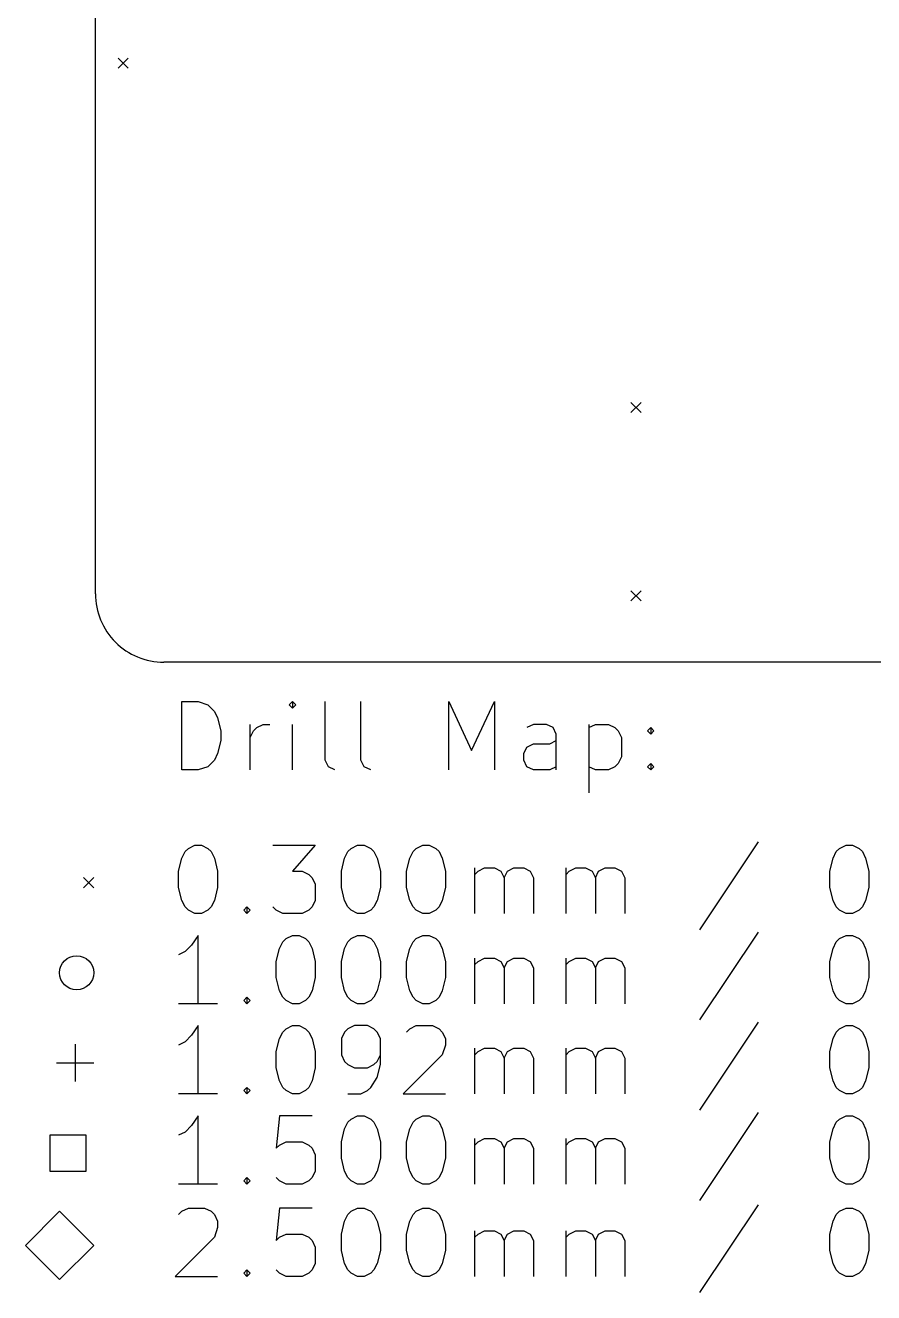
# Model space of a CAD drawing. Extents: x 18 to 119, y -174 to -24.
# Drawn here: x 18.19 to 43, y -173.47 to -136.38 of the extents above; entities that cross this region are included whole.
import ezdxf

# ---------------------------------------------------------------- set-up
doc = ezdxf.new("R2010")
doc.units = 0
doc.layers.add('BLACK', color=7, linetype='CONTINUOUS')

msp = doc.modelspace()

# ---------------------------------------------------------------- linework, layer by layer
at = {"layer": 'BLACK', "linetype": 'CONTINUOUS'}
for p, q in [((20.2422, -153.018), (20.2422, -25.702)), ((20.9024, -137.34), (21.2024, -137.64)), ((21.2024, -137.34), (20.9024, -137.64)), ((35.9021, -147.415), (36.2021, -147.715)), ((36.2021, -147.415), (35.9021, -147.715)), ((35.9021, -152.927), (36.2021, -153.227)), ((36.2021, -152.927), (35.9021, -153.227)), ((116.5, -155.001), (22.2422, -155.018)), ((22.7684, -158.173), (22.7684, -156.173)), ((22.7684, -156.173), (23.2446, -156.173)), ((23.2446, -156.173), (23.5303, -156.268)), ((23.5303, -156.268), (23.7208, -156.458)), ((23.7208, -156.458), (23.816, -156.649)), ((26.0065, -156.173), (25.9113, -156.268)), ((25.9113, -156.268), (26.0065, -156.363)), ((26.1017, -156.268), (26.0065, -156.173)), ((26.0065, -156.173), (26.0065, -156.363)), ((26.0065, -156.363), (26.1017, -156.268)), ((26.9589, -157.887), (26.9589, -156.173)), ((28.0065, -157.887), (28.0065, -156.173)), ((30.5779, -158.173), (30.5779, -156.173)), ((30.5779, -156.173), (31.2446, -157.601)), ((31.2446, -157.601), (31.9113, -156.173)), ((31.9113, -156.173), (31.9113, -158.173)), ((23.816, -156.649), (23.9113, -157.03)), ((24.7684, -158.173), (24.7684, -156.839)), ((24.9589, -156.934), (25.1494, -156.839)), ((25.1494, -156.839), (25.3398, -156.839)), ((26.0065, -158.173), (26.0065, -156.839)), ((33.0541, -156.839), (32.8636, -156.934)), ((33.4351, -156.839), (33.0541, -156.839)), ((33.6255, -156.934), (33.4351, -156.839)), ((34.6732, -156.839), (34.6732, -158.839)), ((34.6732, -156.934), (34.8636, -156.839)), ((34.8636, -156.839), (35.2446, -156.839)), ((35.2446, -156.839), (35.4351, -156.934)), ((23.9113, -157.03), (23.9113, -157.315)), ((24.7684, -157.22), (24.8636, -157.03)), ((24.8636, -157.03), (24.9589, -156.934)), ((33.7208, -157.125), (33.6255, -156.934)), ((33.7208, -158.173), (33.7208, -157.125)), ((35.4351, -156.934), (35.5303, -157.03)), ((35.5303, -157.03), (35.6255, -157.22)), ((35.6255, -157.22), (35.6255, -157.792)), ((36.3874, -157.03), (36.4827, -156.934)), ((36.4827, -157.125), (36.3874, -157.03)), ((36.4827, -156.934), (36.5779, -157.03)), ((36.4827, -156.934), (36.4827, -157.125)), ((36.5779, -157.03), (36.4827, -157.125)), ((23.9113, -157.315), (23.816, -157.696)), ((32.7684, -157.696), (32.8636, -157.506)), ((32.8636, -157.506), (33.0541, -157.411)), ((33.0541, -157.411), (33.5303, -157.411)), ((33.5303, -157.411), (33.7208, -157.315)), ((23.7208, -157.887), (23.5303, -158.077)), ((23.816, -157.696), (23.7208, -157.887)), ((27.0541, -158.077), (26.9589, -157.887)), ((28.1017, -158.077), (28.0065, -157.887)), ((32.7684, -157.887), (32.7684, -157.696)), ((32.8636, -158.077), (32.7684, -157.887)), ((35.5303, -157.982), (35.4351, -158.077)), ((35.6255, -157.792), (35.5303, -157.982)), ((36.3874, -158.077), (36.4827, -157.982)), ((36.4827, -157.982), (36.5779, -158.077)), ((36.4827, -157.982), (36.4827, -158.173)), ((23.2446, -158.173), (22.7684, -158.173)), ((23.5303, -158.077), (23.2446, -158.173)), ((27.2446, -158.173), (27.0541, -158.077)), ((28.2922, -158.173), (28.1017, -158.077)), ((33.0541, -158.173), (32.8636, -158.077)), ((33.5303, -158.173), (33.0541, -158.173)), ((33.7208, -158.077), (33.5303, -158.173)), ((34.8636, -158.173), (34.6732, -158.077)), ((35.2446, -158.173), (34.8636, -158.173)), ((35.4351, -158.077), (35.2446, -158.173)), ((36.4827, -158.173), (36.3874, -158.077)), ((36.5779, -158.077), (36.4827, -158.173)), ((22.7684, -160.754), (22.8636, -160.563)), ((22.8636, -160.563), (22.9589, -160.468)), ((22.9589, -160.468), (23.1494, -160.373)), ((23.1494, -160.373), (23.3398, -160.373)), ((23.3398, -160.373), (23.5303, -160.468)), ((23.5303, -160.468), (23.6255, -160.563)), ((23.6255, -160.563), (23.7208, -160.754)), ((25.4351, -160.373), (26.6732, -160.373)), ((26.6732, -160.373), (26.0065, -161.134)), ((27.5303, -160.754), (27.6255, -160.563)), ((27.6255, -160.563), (27.7208, -160.468)), ((27.7208, -160.468), (27.9113, -160.373)), ((27.9113, -160.373), (28.1017, -160.373)), ((28.1017, -160.373), (28.2922, -160.468)), ((28.2922, -160.468), (28.3874, -160.563)), ((28.3874, -160.563), (28.4827, -160.754)), ((29.4351, -160.754), (29.5303, -160.563)), ((29.5303, -160.563), (29.6255, -160.468)), ((29.6255, -160.468), (29.816, -160.373)), ((29.816, -160.373), (30.0065, -160.373)), ((30.0065, -160.373), (30.197, -160.468)), ((30.197, -160.468), (30.2922, -160.563)), ((30.2922, -160.563), (30.3874, -160.754)), ((39.6255, -160.277), (37.9113, -162.849)), ((41.816, -160.754), (41.9113, -160.563)), ((41.9113, -160.563), (42.0065, -160.468)), ((42.0065, -160.468), (42.197, -160.373)), ((42.197, -160.373), (42.3874, -160.373)), ((42.3874, -160.373), (42.5779, -160.468)), ((42.5779, -160.468), (42.6732, -160.563)), ((42.6732, -160.563), (42.7684, -160.754)), ((22.6732, -161.134), (22.7684, -160.754)), ((23.7208, -160.754), (23.816, -161.134)), ((27.4351, -161.134), (27.5303, -160.754)), ((28.4827, -160.754), (28.5779, -161.134)), ((29.3398, -161.134), (29.4351, -160.754)), ((30.3874, -160.754), (30.4827, -161.134)), ((41.7208, -161.134), (41.816, -160.754)), ((42.7684, -160.754), (42.8636, -161.134)), ((19.8922, -161.318), (20.1922, -161.618)), ((20.1922, -161.318), (19.8922, -161.618)), ((22.6732, -161.611), (22.6732, -161.134)), ((23.816, -161.134), (23.816, -161.611)), ((26.0065, -161.134), (26.2922, -161.134)), ((26.2922, -161.134), (26.4827, -161.23)), ((26.4827, -161.23), (26.5779, -161.325)), ((26.5779, -161.325), (26.6732, -161.515)), ((27.4351, -161.611), (27.4351, -161.134)), ((28.5779, -161.134), (28.5779, -161.611)), ((29.3398, -161.611), (29.3398, -161.134)), ((30.4827, -161.134), (30.4827, -161.611)), ((31.3398, -162.373), (31.3398, -161.039)), ((31.3398, -161.23), (31.4351, -161.134)), ((31.4351, -161.134), (31.6255, -161.039)), ((31.6255, -161.039), (31.9113, -161.039)), ((31.9113, -161.039), (32.1017, -161.134)), ((32.1017, -161.134), (32.197, -161.325)), ((32.197, -161.325), (32.2922, -161.134)), ((32.197, -161.325), (32.197, -162.373)), ((32.2922, -161.134), (32.4827, -161.039)), ((32.4827, -161.039), (32.7684, -161.039)), ((32.7684, -161.039), (32.9589, -161.134)), ((32.9589, -161.134), (33.0541, -161.325)), ((33.0541, -161.325), (33.0541, -162.373)), ((34.0065, -162.373), (34.0065, -161.039)), ((34.0065, -161.23), (34.1017, -161.134)), ((34.1017, -161.134), (34.2922, -161.039)), ((34.2922, -161.039), (34.5779, -161.039)), ((34.5779, -161.039), (34.7684, -161.134)), ((34.7684, -161.134), (34.8636, -161.325)), ((34.8636, -161.325), (34.9589, -161.134)), ((34.8636, -161.325), (34.8636, -162.373)), ((34.9589, -161.134), (35.1494, -161.039)), ((35.1494, -161.039), (35.4351, -161.039)), ((35.4351, -161.039), (35.6255, -161.134)), ((35.6255, -161.134), (35.7208, -161.325)), ((35.7208, -161.325), (35.7208, -162.373)), ((41.7208, -161.611), (41.7208, -161.134)), ((42.8636, -161.134), (42.8636, -161.611)), ((22.7684, -161.992), (22.6732, -161.611)), ((23.816, -161.611), (23.7208, -161.992)), ((26.6732, -161.515), (26.6732, -161.992)), ((27.5303, -161.992), (27.4351, -161.611)), ((28.5779, -161.611), (28.4827, -161.992)), ((29.4351, -161.992), (29.3398, -161.611)), ((30.4827, -161.611), (30.3874, -161.992)), ((41.816, -161.992), (41.7208, -161.611)), ((42.8636, -161.611), (42.7684, -161.992)), ((22.8636, -162.182), (22.7684, -161.992)), ((23.7208, -161.992), (23.6255, -162.182)), ((26.6732, -161.992), (26.5779, -162.182)), ((27.6255, -162.182), (27.5303, -161.992)), ((28.4827, -161.992), (28.3874, -162.182)), ((29.5303, -162.182), (29.4351, -161.992)), ((30.3874, -161.992), (30.2922, -162.182)), ((41.9113, -162.182), (41.816, -161.992)), ((42.7684, -161.992), (42.6732, -162.182)), ((22.9589, -162.277), (22.8636, -162.182)), ((23.1494, -162.373), (22.9589, -162.277)), ((23.3398, -162.373), (23.1494, -162.373)), ((23.5303, -162.277), (23.3398, -162.373)), ((23.6255, -162.182), (23.5303, -162.277)), ((24.5779, -162.277), (24.6732, -162.182)), ((24.6732, -162.373), (24.5779, -162.277)), ((24.6732, -162.182), (24.7684, -162.277)), ((24.6732, -162.182), (24.6732, -162.373)), ((24.7684, -162.277), (24.6732, -162.373)), ((25.5303, -162.277), (25.4351, -162.182)), ((25.7208, -162.373), (25.5303, -162.277)), ((26.2922, -162.373), (25.7208, -162.373)), ((26.4827, -162.277), (26.2922, -162.373)), ((26.5779, -162.182), (26.4827, -162.277)), ((27.7208, -162.277), (27.6255, -162.182)), ((27.9113, -162.373), (27.7208, -162.277)), ((28.1017, -162.373), (27.9113, -162.373)), ((28.2922, -162.277), (28.1017, -162.373)), ((28.3874, -162.182), (28.2922, -162.277)), ((29.6255, -162.277), (29.5303, -162.182)), ((29.816, -162.373), (29.6255, -162.277)), ((30.0065, -162.373), (29.816, -162.373)), ((30.197, -162.277), (30.0065, -162.373)), ((30.2922, -162.182), (30.197, -162.277)), ((42.0065, -162.277), (41.9113, -162.182)), ((42.197, -162.373), (42.0065, -162.277)), ((42.3874, -162.373), (42.197, -162.373)), ((42.5779, -162.277), (42.3874, -162.373)), ((42.6732, -162.182), (42.5779, -162.277)), ((23.2446, -163.013), (23.0541, -163.298)), ((23.2446, -165.013), (23.2446, -163.013)), ((25.7208, -163.203), (25.816, -163.108)), ((25.816, -163.108), (26.0065, -163.013)), ((26.0065, -163.013), (26.197, -163.013)), ((26.197, -163.013), (26.3874, -163.108)), ((26.3874, -163.108), (26.4827, -163.203)), ((27.6255, -163.203), (27.7208, -163.108)), ((27.7208, -163.108), (27.9113, -163.013)), ((27.9113, -163.013), (28.1017, -163.013)), ((28.1017, -163.013), (28.2922, -163.108)), ((28.2922, -163.108), (28.3874, -163.203)), ((29.5303, -163.203), (29.6255, -163.108)), ((29.6255, -163.108), (29.816, -163.013)), ((29.816, -163.013), (30.0065, -163.013)), ((30.0065, -163.013), (30.197, -163.108)), ((30.197, -163.108), (30.2922, -163.203)), ((39.6255, -162.917), (37.9113, -165.489)), ((41.9113, -163.203), (42.0065, -163.108)), ((42.0065, -163.108), (42.197, -163.013)), ((42.197, -163.013), (42.3874, -163.013)), ((42.3874, -163.013), (42.5779, -163.108)), ((42.5779, -163.108), (42.6732, -163.203)), ((22.8636, -163.489), (22.6732, -163.584)), ((23.0541, -163.298), (22.8636, -163.489)), ((25.5303, -163.774), (25.6255, -163.394)), ((25.6255, -163.394), (25.7208, -163.203)), ((26.4827, -163.203), (26.5779, -163.394)), ((26.5779, -163.394), (26.6732, -163.774)), ((27.4351, -163.774), (27.5303, -163.394)), ((27.5303, -163.394), (27.6255, -163.203)), ((28.3874, -163.203), (28.4827, -163.394)), ((28.4827, -163.394), (28.5779, -163.774)), ((29.3398, -163.774), (29.4351, -163.394)), ((29.4351, -163.394), (29.5303, -163.203)), ((30.2922, -163.203), (30.3874, -163.394)), ((30.3874, -163.394), (30.4827, -163.774)), ((41.7208, -163.774), (41.816, -163.394)), ((41.816, -163.394), (41.9113, -163.203)), ((42.6732, -163.203), (42.7684, -163.394)), ((42.7684, -163.394), (42.8636, -163.774)), ((25.5303, -164.251), (25.5303, -163.774)), ((26.6732, -163.774), (26.6732, -164.251)), ((27.4351, -164.251), (27.4351, -163.774)), ((28.5779, -163.774), (28.5779, -164.251)), ((29.3398, -164.251), (29.3398, -163.774)), ((30.4827, -163.774), (30.4827, -164.251)), ((31.3398, -165.013), (31.3398, -163.679)), ((31.3398, -163.87), (31.4351, -163.774)), ((31.4351, -163.774), (31.6255, -163.679)), ((31.6255, -163.679), (31.9113, -163.679)), ((31.9113, -163.679), (32.1017, -163.774)), ((32.1017, -163.774), (32.197, -163.965)), ((32.197, -163.965), (32.2922, -163.774)), ((32.2922, -163.774), (32.4827, -163.679)), ((32.4827, -163.679), (32.7684, -163.679)), ((32.7684, -163.679), (32.9589, -163.774)), ((32.9589, -163.774), (33.0541, -163.965)), ((34.0065, -165.013), (34.0065, -163.679)), ((34.0065, -163.87), (34.1017, -163.774)), ((34.1017, -163.774), (34.2922, -163.679)), ((34.2922, -163.679), (34.5779, -163.679)), ((34.5779, -163.679), (34.7684, -163.774)), ((34.7684, -163.774), (34.8636, -163.965)), ((34.8636, -163.965), (34.9589, -163.774)), ((34.9589, -163.774), (35.1494, -163.679)), ((35.1494, -163.679), (35.4351, -163.679)), ((35.4351, -163.679), (35.6255, -163.774)), ((35.6255, -163.774), (35.7208, -163.965)), ((41.7208, -164.251), (41.7208, -163.774)), ((42.8636, -163.774), (42.8636, -164.251)), ((25.6255, -164.632), (25.5303, -164.251)), ((26.6732, -164.251), (26.5779, -164.632)), ((27.5303, -164.632), (27.4351, -164.251)), ((28.5779, -164.251), (28.4827, -164.632)), ((29.4351, -164.632), (29.3398, -164.251)), ((30.4827, -164.251), (30.3874, -164.632)), ((32.197, -163.965), (32.197, -165.013)), ((33.0541, -163.965), (33.0541, -165.013)), ((34.8636, -163.965), (34.8636, -165.013)), ((35.7208, -163.965), (35.7208, -165.013)), ((41.816, -164.632), (41.7208, -164.251)), ((42.8636, -164.251), (42.7684, -164.632)), ((25.7208, -164.822), (25.6255, -164.632)), ((26.5779, -164.632), (26.4827, -164.822)), ((27.6255, -164.822), (27.5303, -164.632)), ((28.4827, -164.632), (28.3874, -164.822)), ((29.5303, -164.822), (29.4351, -164.632)), ((30.3874, -164.632), (30.2922, -164.822)), ((41.9113, -164.822), (41.816, -164.632)), ((42.7684, -164.632), (42.6732, -164.822)), ((23.816, -165.013), (22.6732, -165.013)), ((24.5779, -164.917), (24.6732, -164.822)), ((24.6732, -165.013), (24.5779, -164.917)), ((24.6732, -164.822), (24.7684, -164.917)), ((24.6732, -164.822), (24.6732, -165.013)), ((24.7684, -164.917), (24.6732, -165.013)), ((25.816, -164.917), (25.7208, -164.822)), ((26.0065, -165.013), (25.816, -164.917)), ((26.197, -165.013), (26.0065, -165.013)), ((26.3874, -164.917), (26.197, -165.013)), ((26.4827, -164.822), (26.3874, -164.917)), ((27.7208, -164.917), (27.6255, -164.822)), ((27.9113, -165.013), (27.7208, -164.917)), ((28.1017, -165.013), (27.9113, -165.013)), ((28.2922, -164.917), (28.1017, -165.013)), ((28.3874, -164.822), (28.2922, -164.917)), ((29.6255, -164.917), (29.5303, -164.822)), ((29.816, -165.013), (29.6255, -164.917)), ((30.0065, -165.013), (29.816, -165.013)), ((30.197, -164.917), (30.0065, -165.013)), ((30.2922, -164.822), (30.197, -164.917)), ((42.0065, -164.917), (41.9113, -164.822)), ((42.197, -165.013), (42.0065, -164.917)), ((42.3874, -165.013), (42.197, -165.013)), ((42.5779, -164.917), (42.3874, -165.013)), ((42.6732, -164.822), (42.5779, -164.917)), ((23.2446, -165.653), (23.0541, -165.938)), ((23.2446, -167.653), (23.2446, -165.653)), ((25.7208, -165.843), (25.816, -165.748)), ((25.816, -165.748), (26.0065, -165.653)), ((26.0065, -165.653), (26.197, -165.653)), ((26.197, -165.653), (26.3874, -165.748)), ((26.3874, -165.748), (26.4827, -165.843)), ((27.6255, -165.748), (27.5303, -165.843)), ((27.816, -165.653), (27.6255, -165.748)), ((28.197, -165.653), (27.816, -165.653)), ((28.3874, -165.748), (28.197, -165.653)), ((28.4827, -165.843), (28.3874, -165.748)), ((29.3398, -165.843), (29.4351, -165.748)), ((29.4351, -165.748), (29.6255, -165.653)), ((29.6255, -165.653), (30.1017, -165.653)), ((30.1017, -165.653), (30.2922, -165.748)), ((30.2922, -165.748), (30.3874, -165.843)), ((39.6255, -165.557), (37.9113, -168.129)), ((41.9113, -165.843), (42.0065, -165.748)), ((42.0065, -165.748), (42.197, -165.653)), ((42.197, -165.653), (42.3874, -165.653)), ((42.3874, -165.653), (42.5779, -165.748)), ((42.5779, -165.748), (42.6732, -165.843)), ((22.8636, -166.129), (22.6732, -166.224)), ((23.0541, -165.938), (22.8636, -166.129)), ((25.5303, -166.414), (25.6255, -166.034)), ((25.6255, -166.034), (25.7208, -165.843)), ((26.4827, -165.843), (26.5779, -166.034)), ((26.5779, -166.034), (26.6732, -166.414)), ((27.5303, -165.843), (27.4351, -166.034)), ((27.4351, -166.034), (27.4351, -166.51)), ((28.5779, -166.034), (28.4827, -165.843)), ((28.5779, -166.795), (28.5779, -166.034)), ((30.3874, -165.843), (30.4827, -166.034)), ((30.4827, -166.034), (30.4827, -166.224)), ((41.7208, -166.414), (41.816, -166.034)), ((41.816, -166.034), (41.9113, -165.843)), ((42.6732, -165.843), (42.7684, -166.034)), ((42.7684, -166.034), (42.8636, -166.414)), ((19.6461, -166.202), (19.6461, -167.294)), ((25.5303, -166.891), (25.5303, -166.414)), ((26.6732, -166.414), (26.6732, -166.891)), ((27.4351, -166.51), (27.5303, -166.7)), ((28.4827, -166.7), (28.5779, -166.51)), ((30.3874, -166.51), (29.2446, -167.653)), ((30.4827, -166.224), (30.3874, -166.51)), ((31.3398, -167.653), (31.3398, -166.319)), ((31.3398, -166.51), (31.4351, -166.414)), ((31.4351, -166.414), (31.6255, -166.319)), ((31.6255, -166.319), (31.9113, -166.319)), ((31.9113, -166.319), (32.1017, -166.414)), ((32.1017, -166.414), (32.197, -166.605)), ((32.197, -166.605), (32.2922, -166.414)), ((32.2922, -166.414), (32.4827, -166.319)), ((32.4827, -166.319), (32.7684, -166.319)), ((32.7684, -166.319), (32.9589, -166.414)), ((32.9589, -166.414), (33.0541, -166.605)), ((34.0065, -167.653), (34.0065, -166.319)), ((34.0065, -166.51), (34.1017, -166.414)), ((34.1017, -166.414), (34.2922, -166.319)), ((34.2922, -166.319), (34.5779, -166.319)), ((34.5779, -166.319), (34.7684, -166.414)), ((34.7684, -166.414), (34.8636, -166.605)), ((34.8636, -166.605), (34.9589, -166.414)), ((34.9589, -166.414), (35.1494, -166.319)), ((35.1494, -166.319), (35.4351, -166.319)), ((35.4351, -166.319), (35.6255, -166.414)), ((35.6255, -166.414), (35.7208, -166.605)), ((41.7208, -166.891), (41.7208, -166.414)), ((42.8636, -166.414), (42.8636, -166.891)), ((19.1, -166.748), (20.1922, -166.748)), ((27.5303, -166.7), (27.6255, -166.795)), ((27.6255, -166.795), (27.816, -166.891)), ((28.197, -166.891), (28.3874, -166.795)), ((28.3874, -166.795), (28.4827, -166.7)), ((28.4827, -167.176), (28.5779, -166.795)), ((32.197, -166.605), (32.197, -167.653)), ((33.0541, -166.605), (33.0541, -167.653)), ((34.8636, -166.605), (34.8636, -167.653)), ((35.7208, -166.605), (35.7208, -167.653)), ((25.6255, -167.272), (25.5303, -166.891)), ((26.6732, -166.891), (26.5779, -167.272)), ((27.816, -166.891), (28.197, -166.891)), ((28.2922, -167.462), (28.4827, -167.176)), ((41.816, -167.272), (41.7208, -166.891)), ((42.8636, -166.891), (42.7684, -167.272)), ((24.5779, -167.557), (24.6732, -167.462)), ((24.6732, -167.653), (24.5779, -167.557)), ((24.6732, -167.462), (24.7684, -167.557)), ((24.6732, -167.462), (24.6732, -167.653)), ((24.7684, -167.557), (24.6732, -167.653)), ((25.7208, -167.462), (25.6255, -167.272)), ((25.816, -167.557), (25.7208, -167.462)), ((26.0065, -167.653), (25.816, -167.557)), ((26.3874, -167.557), (26.197, -167.653)), ((26.4827, -167.462), (26.3874, -167.557)), ((26.5779, -167.272), (26.4827, -167.462)), ((28.0065, -167.653), (28.197, -167.557)), ((28.197, -167.557), (28.2922, -167.462)), ((41.9113, -167.462), (41.816, -167.272)), ((42.0065, -167.557), (41.9113, -167.462)), ((42.197, -167.653), (42.0065, -167.557)), ((42.5779, -167.557), (42.3874, -167.653)), ((42.6732, -167.462), (42.5779, -167.557)), ((42.7684, -167.272), (42.6732, -167.462)), ((23.816, -167.653), (22.6732, -167.653)), ((26.197, -167.653), (26.0065, -167.653)), ((27.6255, -167.653), (28.0065, -167.653)), ((29.2446, -167.653), (30.4827, -167.653)), ((42.3874, -167.653), (42.197, -167.653)), ((23.2446, -168.293), (23.0541, -168.578)), ((23.2446, -170.293), (23.2446, -168.293)), ((25.6255, -168.293), (25.5303, -169.245)), ((26.5779, -168.293), (25.6255, -168.293)), ((27.7208, -168.388), (27.9113, -168.293)), ((27.9113, -168.293), (28.1017, -168.293)), ((28.1017, -168.293), (28.2922, -168.388)), ((29.6255, -168.388), (29.816, -168.293)), ((29.816, -168.293), (30.0065, -168.293)), ((30.0065, -168.293), (30.197, -168.388)), ((39.6255, -168.197), (37.9113, -170.769)), ((42.0065, -168.388), (42.197, -168.293)), ((42.197, -168.293), (42.3874, -168.293)), ((42.3874, -168.293), (42.5779, -168.388)), ((23.0541, -168.578), (22.8636, -168.769)), ((27.4351, -169.054), (27.5303, -168.674)), ((27.5303, -168.674), (27.6255, -168.483)), ((27.6255, -168.483), (27.7208, -168.388)), ((28.2922, -168.388), (28.3874, -168.483)), ((28.3874, -168.483), (28.4827, -168.674)), ((28.4827, -168.674), (28.5779, -169.054)), ((29.3398, -169.054), (29.4351, -168.674)), ((29.4351, -168.674), (29.5303, -168.483)), ((29.5303, -168.483), (29.6255, -168.388)), ((30.197, -168.388), (30.2922, -168.483)), ((30.2922, -168.483), (30.3874, -168.674)), ((30.3874, -168.674), (30.4827, -169.054)), ((41.7208, -169.054), (41.816, -168.674)), ((41.816, -168.674), (41.9113, -168.483)), ((41.9113, -168.483), (42.0065, -168.388)), ((42.5779, -168.388), (42.6732, -168.483)), ((42.6732, -168.483), (42.7684, -168.674)), ((42.7684, -168.674), (42.8636, -169.054)), ((19.9725, -168.857), (18.9119, -168.857)), ((18.9119, -168.857), (18.9119, -169.918)), ((19.9725, -169.918), (19.9725, -168.857)), ((22.8636, -168.769), (22.6732, -168.864)), ((25.6255, -169.15), (25.816, -169.054)), ((25.816, -169.054), (26.2922, -169.054)), ((26.2922, -169.054), (26.4827, -169.15)), ((27.4351, -169.531), (27.4351, -169.054)), ((28.5779, -169.054), (28.5779, -169.531)), ((29.3398, -169.531), (29.3398, -169.054)), ((30.4827, -169.054), (30.4827, -169.531)), ((31.3398, -170.293), (31.3398, -168.959)), ((31.3398, -169.15), (31.4351, -169.054)), ((31.4351, -169.054), (31.6255, -168.959)), ((31.6255, -168.959), (31.9113, -168.959)), ((31.9113, -168.959), (32.1017, -169.054)), ((32.1017, -169.054), (32.197, -169.245)), ((32.197, -169.245), (32.2922, -169.054)), ((32.2922, -169.054), (32.4827, -168.959)), ((32.4827, -168.959), (32.7684, -168.959)), ((32.7684, -168.959), (32.9589, -169.054)), ((32.9589, -169.054), (33.0541, -169.245)), ((34.0065, -170.293), (34.0065, -168.959)), ((34.0065, -169.15), (34.1017, -169.054)), ((34.1017, -169.054), (34.2922, -168.959)), ((34.2922, -168.959), (34.5779, -168.959)), ((34.5779, -168.959), (34.7684, -169.054)), ((34.7684, -169.054), (34.8636, -169.245)), ((34.8636, -169.245), (34.9589, -169.054)), ((34.9589, -169.054), (35.1494, -168.959)), ((35.1494, -168.959), (35.4351, -168.959)), ((35.4351, -168.959), (35.6255, -169.054)), ((35.6255, -169.054), (35.7208, -169.245)), ((41.7208, -169.531), (41.7208, -169.054)), ((42.8636, -169.054), (42.8636, -169.531)), ((25.5303, -169.245), (25.6255, -169.15)), ((26.4827, -169.15), (26.5779, -169.245)), ((26.5779, -169.245), (26.6732, -169.435)), ((26.6732, -169.435), (26.6732, -169.912)), ((32.197, -169.245), (32.197, -170.293)), ((33.0541, -169.245), (33.0541, -170.293)), ((34.8636, -169.245), (34.8636, -170.293)), ((35.7208, -169.245), (35.7208, -170.293)), ((27.5303, -169.912), (27.4351, -169.531)), ((28.5779, -169.531), (28.4827, -169.912)), ((29.4351, -169.912), (29.3398, -169.531)), ((30.4827, -169.531), (30.3874, -169.912)), ((41.816, -169.912), (41.7208, -169.531)), ((42.8636, -169.531), (42.7684, -169.912)), ((18.9119, -169.918), (19.9725, -169.918)), ((24.5779, -170.197), (24.6732, -170.102)), ((24.6732, -170.293), (24.5779, -170.197)), ((24.6732, -170.102), (24.7684, -170.197)), ((24.6732, -170.102), (24.6732, -170.293)), ((24.7684, -170.197), (24.6732, -170.293)), ((25.6255, -170.197), (25.5303, -170.102)), ((25.816, -170.293), (25.6255, -170.197)), ((26.4827, -170.197), (26.2922, -170.293)), ((26.5779, -170.102), (26.4827, -170.197)), ((26.6732, -169.912), (26.5779, -170.102)), ((27.6255, -170.102), (27.5303, -169.912)), ((27.7208, -170.197), (27.6255, -170.102)), ((27.9113, -170.293), (27.7208, -170.197)), ((28.2922, -170.197), (28.1017, -170.293)), ((28.3874, -170.102), (28.2922, -170.197)), ((28.4827, -169.912), (28.3874, -170.102)), ((29.5303, -170.102), (29.4351, -169.912)), ((29.6255, -170.197), (29.5303, -170.102)), ((29.816, -170.293), (29.6255, -170.197)), ((30.197, -170.197), (30.0065, -170.293)), ((30.2922, -170.102), (30.197, -170.197)), ((30.3874, -169.912), (30.2922, -170.102)), ((41.9113, -170.102), (41.816, -169.912)), ((42.0065, -170.197), (41.9113, -170.102)), ((42.197, -170.293), (42.0065, -170.197)), ((42.5779, -170.197), (42.3874, -170.293)), ((42.6732, -170.102), (42.5779, -170.197)), ((42.7684, -169.912), (42.6732, -170.102)), ((23.816, -170.293), (22.6732, -170.293)), ((26.2922, -170.293), (25.816, -170.293)), ((28.1017, -170.293), (27.9113, -170.293)), ((30.0065, -170.293), (29.816, -170.293)), ((42.3874, -170.293), (42.197, -170.293)), ((39.6255, -170.897), (37.9113, -173.469)), ((19.1922, -171.088), (18.1922, -172.088)), ((20.1922, -172.088), (19.1922, -171.088)), ((22.6732, -171.183), (22.7684, -171.088)), ((22.7684, -171.088), (22.9589, -170.993)), ((22.9589, -170.993), (23.4351, -170.993)), ((23.4351, -170.993), (23.6255, -171.088)), ((23.6255, -171.088), (23.7208, -171.183)), ((23.7208, -171.183), (23.816, -171.374)), ((25.6255, -170.993), (25.5303, -171.945)), ((26.5779, -170.993), (25.6255, -170.993)), ((27.5303, -171.374), (27.6255, -171.183)), ((27.6255, -171.183), (27.7208, -171.088)), ((27.7208, -171.088), (27.9113, -170.993)), ((27.9113, -170.993), (28.1017, -170.993)), ((28.1017, -170.993), (28.2922, -171.088)), ((28.2922, -171.088), (28.3874, -171.183)), ((28.3874, -171.183), (28.4827, -171.374)), ((29.4351, -171.374), (29.5303, -171.183)), ((29.5303, -171.183), (29.6255, -171.088)), ((29.6255, -171.088), (29.816, -170.993)), ((29.816, -170.993), (30.0065, -170.993)), ((30.0065, -170.993), (30.197, -171.088)), ((30.197, -171.088), (30.2922, -171.183)), ((30.2922, -171.183), (30.3874, -171.374)), ((41.816, -171.374), (41.9113, -171.183)), ((41.9113, -171.183), (42.0065, -171.088)), ((42.0065, -171.088), (42.197, -170.993)), ((42.197, -170.993), (42.3874, -170.993)), ((42.3874, -170.993), (42.5779, -171.088)), ((42.5779, -171.088), (42.6732, -171.183)), ((42.6732, -171.183), (42.7684, -171.374)), ((23.816, -171.564), (23.7208, -171.85)), ((23.816, -171.374), (23.816, -171.564)), ((27.4351, -171.754), (27.5303, -171.374)), ((28.4827, -171.374), (28.5779, -171.754)), ((29.3398, -171.754), (29.4351, -171.374)), ((30.3874, -171.374), (30.4827, -171.754)), ((31.3398, -172.993), (31.3398, -171.659)), ((31.4351, -171.754), (31.6255, -171.659)), ((31.6255, -171.659), (31.9113, -171.659)), ((31.9113, -171.659), (32.1017, -171.754)), ((32.2922, -171.754), (32.4827, -171.659)), ((32.4827, -171.659), (32.7684, -171.659)), ((32.7684, -171.659), (32.9589, -171.754)), ((34.0065, -172.993), (34.0065, -171.659)), ((34.1017, -171.754), (34.2922, -171.659)), ((34.2922, -171.659), (34.5779, -171.659)), ((34.5779, -171.659), (34.7684, -171.754)), ((34.9589, -171.754), (35.1494, -171.659)), ((35.1494, -171.659), (35.4351, -171.659)), ((35.4351, -171.659), (35.6255, -171.754)), ((41.7208, -171.754), (41.816, -171.374)), ((42.7684, -171.374), (42.8636, -171.754)), ((23.7208, -171.85), (22.5779, -172.993)), ((25.5303, -171.945), (25.6255, -171.85)), ((25.6255, -171.85), (25.816, -171.754)), ((25.816, -171.754), (26.2922, -171.754)), ((26.2922, -171.754), (26.4827, -171.85)), ((26.4827, -171.85), (26.5779, -171.945)), ((26.5779, -171.945), (26.6732, -172.135)), ((27.4351, -172.231), (27.4351, -171.754)), ((28.5779, -171.754), (28.5779, -172.231)), ((29.3398, -172.231), (29.3398, -171.754)), ((30.4827, -171.754), (30.4827, -172.231)), ((31.3398, -171.85), (31.4351, -171.754)), ((32.1017, -171.754), (32.197, -171.945)), ((32.197, -171.945), (32.2922, -171.754)), ((32.197, -171.945), (32.197, -172.993)), ((32.9589, -171.754), (33.0541, -171.945)), ((33.0541, -171.945), (33.0541, -172.993)), ((34.0065, -171.85), (34.1017, -171.754)), ((34.7684, -171.754), (34.8636, -171.945)), ((34.8636, -171.945), (34.9589, -171.754)), ((34.8636, -171.945), (34.8636, -172.993)), ((35.6255, -171.754), (35.7208, -171.945)), ((35.7208, -171.945), (35.7208, -172.993)), ((41.7208, -172.231), (41.7208, -171.754)), ((42.8636, -171.754), (42.8636, -172.231)), ((18.1922, -172.088), (19.1922, -173.088)), ((19.1922, -173.088), (20.1922, -172.088)), ((26.6732, -172.135), (26.6732, -172.612)), ((27.5303, -172.612), (27.4351, -172.231)), ((28.5779, -172.231), (28.4827, -172.612)), ((29.4351, -172.612), (29.3398, -172.231)), ((30.4827, -172.231), (30.3874, -172.612)), ((41.816, -172.612), (41.7208, -172.231)), ((42.8636, -172.231), (42.7684, -172.612)), ((24.5779, -172.897), (24.6732, -172.802)), ((24.6732, -172.802), (24.7684, -172.897)), ((24.6732, -172.802), (24.6732, -172.993)), ((25.6255, -172.897), (25.5303, -172.802)), ((26.5779, -172.802), (26.4827, -172.897)), ((26.6732, -172.612), (26.5779, -172.802)), ((27.6255, -172.802), (27.5303, -172.612)), ((27.7208, -172.897), (27.6255, -172.802)), ((28.3874, -172.802), (28.2922, -172.897)), ((28.4827, -172.612), (28.3874, -172.802)), ((29.5303, -172.802), (29.4351, -172.612)), ((29.6255, -172.897), (29.5303, -172.802)), ((30.2922, -172.802), (30.197, -172.897)), ((30.3874, -172.612), (30.2922, -172.802)), ((41.9113, -172.802), (41.816, -172.612)), ((42.0065, -172.897), (41.9113, -172.802)), ((42.6732, -172.802), (42.5779, -172.897)), ((42.7684, -172.612), (42.6732, -172.802)), ((22.5779, -172.993), (23.816, -172.993)), ((24.6732, -172.993), (24.5779, -172.897)), ((24.7684, -172.897), (24.6732, -172.993)), ((25.816, -172.993), (25.6255, -172.897)), ((26.2922, -172.993), (25.816, -172.993)), ((26.4827, -172.897), (26.2922, -172.993)), ((27.9113, -172.993), (27.7208, -172.897)), ((28.1017, -172.993), (27.9113, -172.993)), ((28.2922, -172.897), (28.1017, -172.993)), ((29.816, -172.993), (29.6255, -172.897)), ((30.0065, -172.993), (29.816, -172.993)), ((30.197, -172.897), (30.0065, -172.993)), ((42.197, -172.993), (42.0065, -172.897)), ((42.3874, -172.993), (42.197, -172.993)), ((42.5779, -172.897), (42.3874, -172.993))]:
    msp.add_line(p, q, dxfattribs=at)
at = {"layer": 'BLACK'}
msp.add_circle((19.6922, -164.108), 0.5, dxfattribs=at)
msp.add_arc((22.2422, -153.018), 2, -180, -89.9997, dxfattribs=at)

doc.saveas('drawing.dxf')
